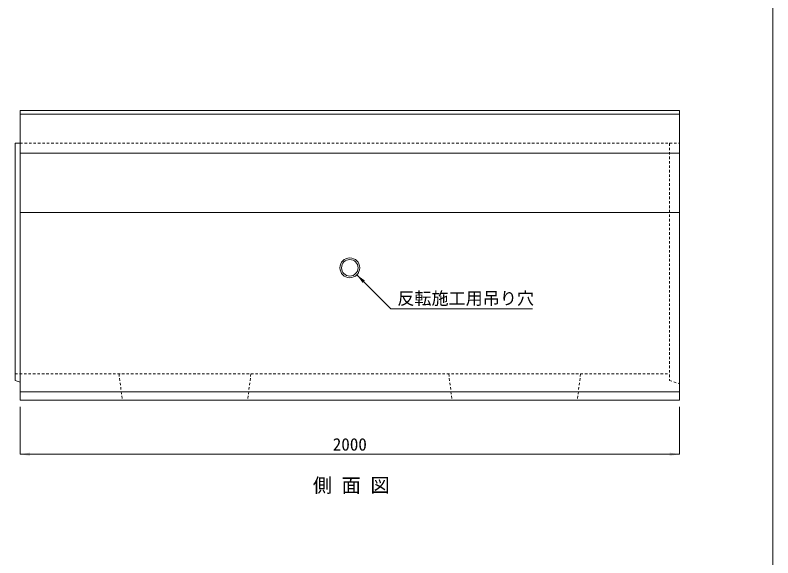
# Model space of a CAD drawing. Units: millimetres, scale not verified. Extents: x 5686 to 14669, y 382 to 6222.
# Drawn here: x 7248 to 9546, y 2281 to 3928 of the extents above; entities that cross this region are included whole.
import ezdxf
from ezdxf.enums import TextEntityAlignment as Align

# ---------------------------------------------------------------- set-up
doc = ezdxf.new("R2010")
doc.units = ezdxf.units.MM
doc.header["$LTSCALE"] = 10
doc.linetypes.add('USER1', pattern=[1.35, 0.75, -0.6])
for name, color, linetype, lineweight in [('_0-0_', 7, 'Continuous', 20), ('寸法線', 7, 'Continuous', 9), ('本体', 2, 'Continuous', 9), ('枠', 5, 'Continuous', 5), ('ｲﾝｻｰﾄ', 3, 'Continuous', 9)]:
    doc.layers.add(name, color=color, linetype=linetype, lineweight=lineweight)
doc.styles.add('ＭＳ ゴシック', font='')
doc.styles.get('ＭＳ ゴシック').set_extended_font_data('MS Gothic')

# ---------------------------------------------------------------- blocks, each defined once
blk = doc.blocks.new('filled_arrow')
at = {"color": 0, "linetype": 'Continuous', "lineweight": -2}
blk.add_solid([(7.5, 1.25), (0, 0), (7.5, -1.25)], dxfattribs=at)

msp = doc.modelspace()

# ---------------------------------------------------------------- linework, layer by layer
at = {"layer": '寸法線'}
for p, q in [((7263.16, 2739.08), (7263.16, 2595.13)), ((9263.16, 2739.08), (9263.16, 2595.13)), ((7263.16, 2595.13), (9263.16, 2595.13))]:
    msp.add_line(p, q, dxfattribs=at)
msp.add_lwpolyline([(8284.38, 3139.87), (8387.3, 3036.95), (8817.04, 3036.95)], dxfattribs=at)
at = {"layer": '本体', "lineweight": 20}
for p, q in [((7263.16, 3639.08), (9263.16, 3639.08)), ((7263.16, 3639.08), (7263.16, 2759.08)), ((9263.16, 3639.08), (9263.16, 2759.08)), ((7263.16, 2759.08), (9263.16, 2759.08))]:
    msp.add_line(p, q, dxfattribs=at)
at = {"layer": '本体', "lineweight": 5}
msp.add_line((7263.16, 3627.08), (9263.16, 3627.08), dxfattribs=at)
at = {"layer": '本体', "lineweight": 18}
for p, q in [((7248.16, 3539.08), (7263.16, 3539.08)), ((7248.16, 3539.08), (7248.16, 2819.08)), ((7248.16, 2819.08), (7263.16, 2814.08))]:
    msp.add_line(p, q, dxfattribs=at)
at = {"layer": '本体', "linetype": 'USER1'}
for p, q in [((7263.16, 3539.08), (9233.16, 3539.08)), ((9233.16, 3539.08), (9233.16, 2819.08)), ((9233.16, 3539.08), (9263.16, 3539.08)), ((7248.16, 2839.08), (9233.16, 2839.08)), ((7563.16, 2839.08), (7573.16, 2759.08)), ((7963.16, 2839.08), (7953.16, 2759.08)), ((8563.16, 2839.08), (8573.16, 2759.08)), ((8963.16, 2839.08), (8953.16, 2759.08)), ((9233.16, 2819.08), (9263.16, 2809.08))]:
    msp.add_line(p, q, dxfattribs=at)
at = {"layer": '本体'}
for p, q in [((7263.16, 3509.08), (9263.16, 3509.08)), ((7263.16, 3329.09), (9263.16, 3329.09)), ((7263.16, 2784.47), (9263.16, 2784.47))]:
    msp.add_line(p, q, dxfattribs=at)
at = {"layer": '枠', "lineweight": 20}
msp.add_line((9546.19, 381.83), (9546.19, 5981.82), dxfattribs=at)
at = {"layer": 'ｲﾝｻｰﾄ'}
for radius, start, end in [(30, 90, 270), (25, 90, 270), (30, 270, 90), (25, 270, 90)]:
    msp.add_arc((8263.16, 3161.08), radius, start, end, dxfattribs=at)

# ---------------------------------------------------------------- block references
at = {"layer": '寸法線', "xscale": 4, "yscale": 4}
for p, rotation in [((8284.38, 3139.87), 315), ((9263.16, 2595.13), 180)]:
    msp.add_blockref('filled_arrow', p, dxfattribs=dict(at, rotation=rotation))
msp.add_blockref('filled_arrow', (7263.16, 2595.13), dxfattribs=at)

# ---------------------------------------------------------------- texts
at = {"layer": '_0-0_', "style": 'ＭＳ ゴシック'}
msp.add_text('側 面 図', height=42.72, dxfattribs=at).set_placement((8151.12, 2466.77), align=Align.BOTTOM_LEFT)
at = {"layer": '寸法線', "style": 'ＭＳ ゴシック'}
msp.add_text('反転施工用吊り穴', height=37.98, dxfattribs=at).set_placement((8407.3, 3087.38), align=Align.TOP_LEFT)
msp.add_text('2000', height=37.98, dxfattribs=at).set_placement((8263.16, 2625.13), align=Align.MIDDLE_CENTER)

doc.saveas('drawing.dxf')
